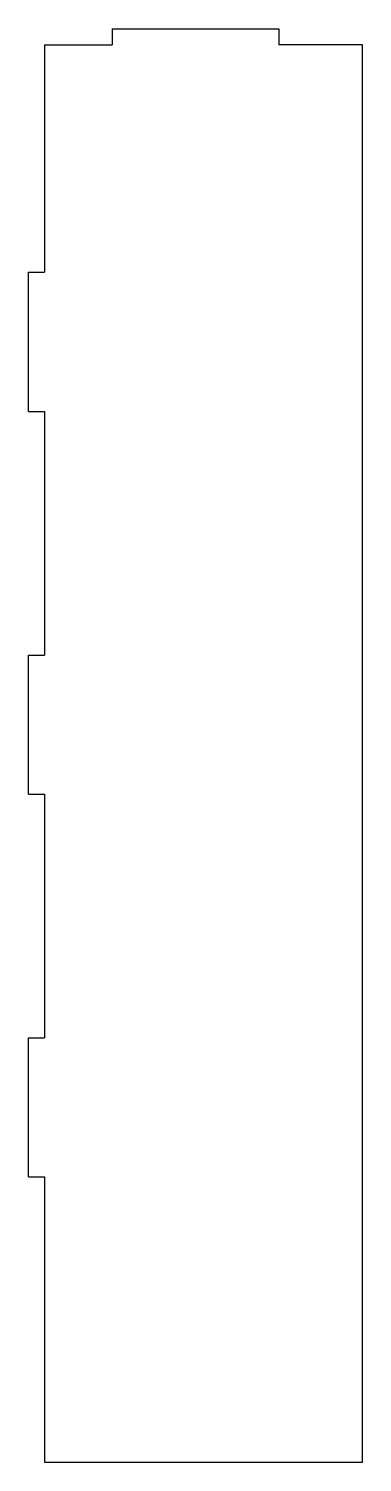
# Model space of a CAD drawing. Extents: x 0 to 1.89, y 0 to 8.11.
import ezdxf

# ---------------------------------------------------------------- set-up
doc = ezdxf.new("R2010")
doc.units = 0
doc.header["$MEASUREMENT"] = 0
doc.layers.add('MODELSKETCH_VISIBLE', color=7, linetype='CONTINUOUS')

msp = doc.modelspace()

# ---------------------------------------------------------------- linework, layer by layer
at = {"layer": 'MODELSKETCH_VISIBLE'}
for p, q in [((0.4724, 8.1102), (1.4173, 8.1102)), ((0.4724, 8.1102), (0.4724, 8.0197)), ((1.4173, 8.1102), (1.4173, 8.0197)), ((0.0906, 8.0197), (0.0906, 6.7323)), ((0.0906, 8.0197), (0.4724, 8.0197)), ((1.8898, 8.0197), (1.4173, 8.0197)), ((1.8898, 0), (1.8898, 8.0197)), ((0, 5.9449), (0, 6.7323)), ((0, 6.7323), (0.0906, 6.7323)), ((0, 5.9449), (0.0906, 5.9449)), ((0.0906, 5.9449), (0.0906, 4.5669)), ((0, 3.7795), (0, 4.5669)), ((0, 4.5669), (0.0906, 4.5669)), ((0, 3.7795), (0.0906, 3.7795)), ((0.0906, 3.7795), (0.0906, 2.4016)), ((0, 1.6142), (0, 2.4016)), ((0, 2.4016), (0.0906, 2.4016)), ((0, 1.6142), (0.0906, 1.6142)), ((0.0906, 1.6142), (0.0906, 0)), ((0.0906, 0), (1.8898, 0))]:
    msp.add_line(p, q, dxfattribs=at)

doc.saveas('drawing.dxf')
